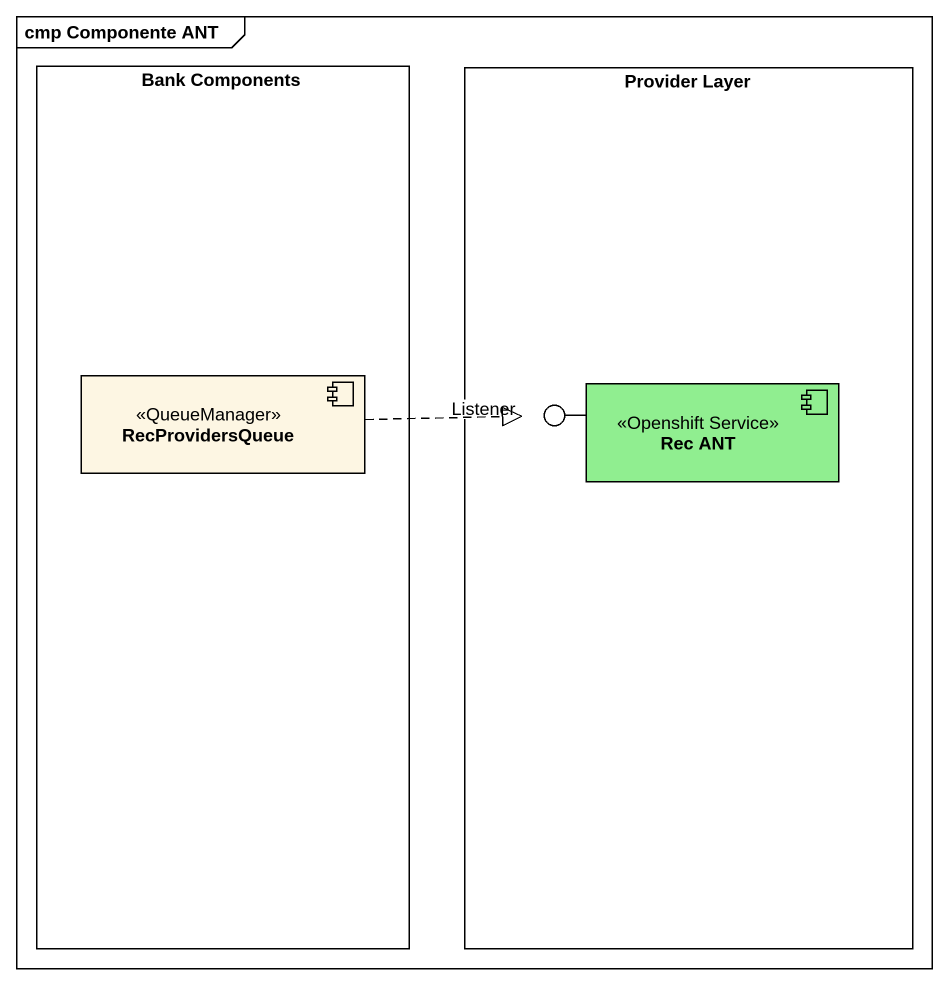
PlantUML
@startuml
mainframe cmp Componente ANT
rectangle "Bank Components" as Bank_Components {
  component RecProvidersQueue <<QueueManager>>
}
rectangle "Provider Layer" as Provider_Layer {
  component "Rec ANT" as Rec_ANT <<Openshift Service>> #90EE90
}
() Listener
Rec_ANT -left- Listener
RecProvidersQueue .right.|> Listener
@enduml
